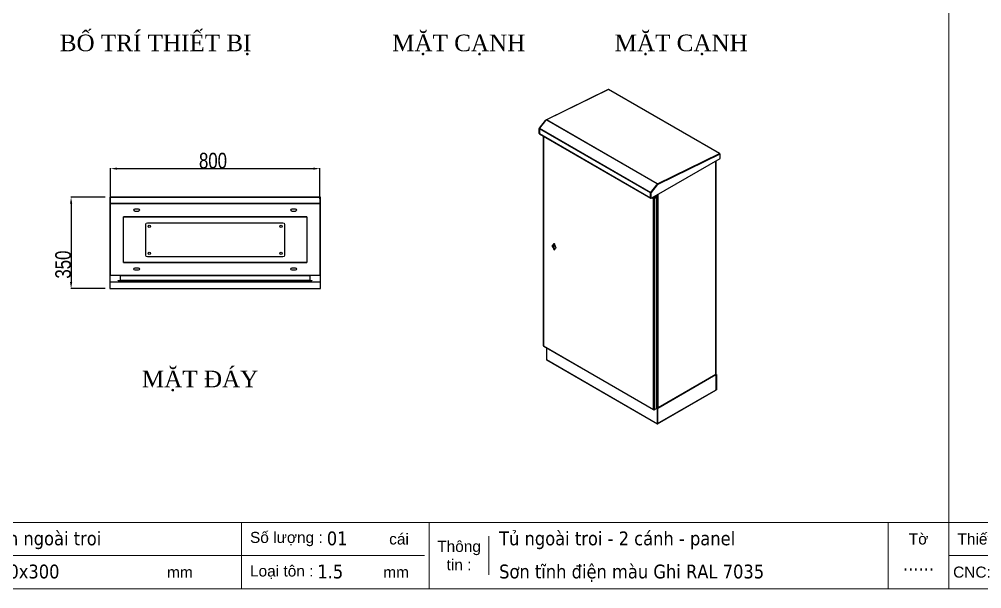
# Model space of a CAD drawing. Header units: inches. Extents: x 21 to 136330, y 8 to 58290.
# Drawn here: x 29515 to 33193, y 11482 to 13659 of the extents above; entities that cross this region are included whole.
import ezdxf
from ezdxf.enums import TextEntityAlignment as Align

# ---------------------------------------------------------------- set-up
doc = ezdxf.new("R2010")
doc.units = ezdxf.units.IN
doc.header["$MEASUREMENT"] = 0
doc.layers.add('0 TĂNG CỨNG', color=7, linetype='Continuous', lineweight=15)
for name, color, linetype in [('1-EMC-ACESS', 4, 'Continuous'), ('@.0.DM. NÉT CHÍNH', 7, 'Continuous'), ('@.0.DM. NÉT CHÍNH @ 1', 7, 'Continuous')]:
    doc.layers.add(name, color=color, linetype=linetype)
doc.styles.add('ARIAL', font='arial.ttf')
doc.styles.add('roman', font='roman.shx', dxfattribs={"width": 0.8})
doc.styles.add('Tahoma (Input Text)', font='tahoma.ttf')
doc.dimstyles.new('Kích thước Duy Mạnh', dxfattribs={"dimtxt": 30, "dimasz": 25, "dimexe": 1.25, "dimexo": 20, "dimtad": 1, "dimdec": 1, "dimtxsty": 'roman', "dimcen": 2.5, "dimclrd": 8, "dimclre": 8, "dimclrt": 2, "dimadec": 0, "dimazin": 0, "dimtfac": 1, "dimtdec": 1, "dimtix": 1, "dimtmove": 0, "dimatfit": 3, "dimfxl": 1, "dimtfillclr": 1, "dimarcsym": 0})

# ---------------------------------------------------------------- blocks, each defined once
blk = doc.blocks.new('KHUNG KT1')
at = {"color": 7}
for p, q in [((7128, -4752), (0, -4752)), ((4052.8, -4752), (4052.8, -5040)), ((4868.8, -4752), (4868.8, -5040)), ((6864, -4752), (6864, -5040)), ((5128.7, -4812), (5128.7, -4980)), ((4848, -4896), (0, -4896))]:
    blk.add_line(p, q, dxfattribs=at)
blk.add_lwpolyline([(0, 0), (7128, 0), (7128, -5040), (0, -5040)], close=True, dxfattribs=at)
at = {"color": 2, "char_height": 48, "style": 'ARIAL'}
for s, insert, width, attachment_point in [('  Thiết kế :', (0, -4824), 2202.321, 4), ('  Số lượng :', (4052.8, -4824), 2202.321, 4), ('cái', (4695, -4824), 2202.321, 4), ('Tờ', (6996, -4824), 264, 5), ('Thông\\Ptin :', (4998.8, -4896), 259.945, 5), ('  Loại tôn :', (4052.8, -4968), 2202.321, 4), ('CNC:', (18.2, -4968), 2202.321, 4), ('mm', (3729.5, -4968), 2202.321, 4), ('mm', (4669.3, -4968), 2202.321, 4)]:
    blk.add_mtext(s, dxfattribs=dict(at, insert=insert, width=width, attachment_point=attachment_point))
at = {"color": 1, "style": 'Tahoma (Input Text)', "flags": 8}
for tag, p in [('#01', (328.9, -4851.1)), ('#03', (1514.7, -4846.3)), ('#05', (2819, -4851.1)), ('#07', (4424, -4851.1)), ('#09', (5172.9, -4851.1)), ('#02', (189.8, -4995.1)), ('#04', (1755.3, -4995.1)), ('#06', (2727.8, -4995.1)), ('#08', (4382.7, -4995.1)), ('#10', (5172.9, -4995.1))]:
    blk.add_attdef(tag, p, '', height=60, dxfattribs=at)
blk.add_attdef('#11', text='', height=60, dxfattribs=at).set_placement((6996, -4961.6), align=Align.CENTER)
at = {"layer": '0 TĂNG CỨNG', "color": 1, "style": 'ARIAL'}
blk.add_attdef('#12', (852.8, -4987.6), '', height=60, dxfattribs=at)
blk = doc.blocks.new('*D1218')
at = {"layer": '@.0.DM. NÉT CHÍNH', "color": 8, "lineweight": -2, "transparency": 16777216}
for p, q in [((29863.2, 12972.7), (29863.2, 13089.3)), ((30663.2, 12972.7), (30663.2, 13089.3))]:
    blk.add_line(p, q, dxfattribs=at)
at = {"layer": '@.0.DM. NÉT CHÍNH', "lineweight": -2, "transparency": 16777216}
blk.add_line((29888.2, 13088), (30638.2, 13088), dxfattribs=at)
at = {"layer": '@.0.DM. NÉT CHÍNH', "transparency": 16777216}
for points in [[(29888.2, 13092.2), (29888.2, 13083.9), (29863.2, 13088)], [(30638.2, 13092.2), (30638.2, 13083.9), (30663.2, 13088)]]:
    blk.add_solid(points, dxfattribs=at)
at = {"layer": 'Defpoints', "color": 0, "transparency": 16777216}
for p in [(30663.2, 13088), (29863.2, 12952.7), (30663.2, 12952.7)]:
    blk.add_point(p, dxfattribs=at)
at = {"layer": '@.0.DM. NÉT CHÍNH', "color": 2, "transparency": 16777216, "insert": (30201.5, 13148.6), "char_height": 60, "attachment_point": 1, "style": 'roman'}
blk.add_mtext('800', dxfattribs=at)
blk = doc.blocks.new('*D1229')
at = {"layer": '@.0.DM. NÉT CHÍNH', "color": 8, "lineweight": -2, "transparency": 16777216}
for p, q in [((29842.7, 12979.4), (29711.5, 12979.4)), ((29842.7, 12629.4), (29711.5, 12629.4))]:
    blk.add_line(p, q, dxfattribs=at)
at = {"layer": '@.0.DM. NÉT CHÍNH', "lineweight": -2, "transparency": 16777216}
blk.add_line((29712.7, 12954.4), (29712.7, 12654.4), dxfattribs=at)
at = {"layer": '@.0.DM. NÉT CHÍNH', "transparency": 16777216}
for points in [[(29708.6, 12954.4), (29716.9, 12954.4), (29712.7, 12979.4)], [(29708.6, 12654.4), (29716.9, 12654.4), (29712.7, 12629.4)]]:
    blk.add_solid(points, dxfattribs=at)
at = {"layer": 'Defpoints', "color": 0, "transparency": 16777216}
for p in [(29862.7, 12979.4), (29712.7, 12629.4), (29862.7, 12629.4)]:
    blk.add_point(p, dxfattribs=at)
at = {"layer": '@.0.DM. NÉT CHÍNH', "color": 2, "transparency": 16777216, "insert": (29652.1, 12667.7), "char_height": 60, "attachment_point": 1, "rotation": 90, "style": 'roman'}
blk.add_mtext('350', dxfattribs=at)
blk = doc.blocks.new('ádfsdg')
at = {"layer": '@.0.DM. NÉT CHÍNH'}
for p, q in [((206.4, 600.4), (-30.3, 485)), ((207.5, 600.3), (-29.2, 484.9)), ((631.2, 355.7), (207.5, 600.3)), ((632.2, 355.7), (208.5, 600.4)), ((-57, 452.9), (-33.6, 482.6)), ((-32.9, 482.1), (-56.2, 452.4)), ((-56, 452.3), (-30.7, 484.4)), ((-31.1, 483.8), (-33.6, 482.6)), ((-33.6, 482.6), (-32.9, 482.1)), ((-32.2, 482.4), (-32.9, 482.1)), ((-30.1, 484.1), (-30.7, 484.4)), ((393.6, 239.5), (-30.1, 484.1)), ((-29.2, 484.9), (394.5, 240.3)), ((-57, 450.4), (-57.8, 450.9)), ((-57.8, 432.3), (-57.8, 450.9)), ((-56.2, 452.4), (-57, 452.9)), ((-57, 450.4), (-57, 431.8)), ((368, 205), (-56.7, 450.2)), ((-56.7, 431.7), (-56.7, 450.2)), ((-56, 452.3), (368.8, 207)), ((-57, 431.8), (-57.8, 432.3)), ((-56.5, 430.8), (-57.3, 431.3)), ((-56.7, 431.7), (368, 186.4)), ((-56.3, 430.7), (368.5, 185.4)), ((-42.3, 422.6), (-42.3, -378.3)), ((-41.6, 422.2), (-41.6, -379.2)), ((382.4, 191.6), (633.5, 336.7)), ((394.5, 240.3), (631.2, 355.7)), ((632.7, 352.9), (396, 237.4)), ((632.7, 354.7), (632.3, 354.5)), ((633.2, 354.4), (632.5, 354)), ((632.6, 353.7), (633.5, 354.1)), ((632.7, 354.7), (633.2, 354.4)), ((632.7, 352.9), (634.3, 353.6)), ((633.2, 354), (633.2, 354.4)), ((634.3, 353.6), (633.5, 354.1)), ((633.5, 336.7), (634.3, 337.1)), ((634.3, 337.1), (634.3, 353.6)), ((618.1, -487.3), (618.1, 327.8)), ((618.8, -486.4), (618.8, 328.2)), ((394.1, 239.2), (368.8, 207)), ((369.1, 206.9), (392.5, 236.6)), ((393.3, 236.1), (369.9, 206.4)), ((395.2, 237.9), (392.5, 236.6)), ((392.5, 236.6), (393.3, 236.1)), ((393.2, 236.9), (394.5, 238.6)), ((393.3, 236.1), (396, 237.4)), ((394.1, 239.2), (393.6, 239.5)), ((394.5, 238.6), (394.1, 239.2)), ((394.5, 239.3), (394.5, 240.3)), ((395.2, 237.9), (396, 237.4)), ((368.3, 205.1), (368, 205)), ((368, 205), (368, 186.4)), ((368, 186.4), (368.3, 186.6)), ((369.1, 204.4), (368.3, 204.8)), ((368.3, 186.3), (368.3, 204.8)), ((369.1, 185.8), (368.3, 186.3)), ((368.8, 207), (369, 206.8)), ((369.6, 184.8), (368.8, 185.2)), ((369.9, 206.4), (369.1, 206.9)), ((369.1, 204.4), (369.1, 185.8)), ((370.7, 184.9), (382.4, 191.6)), ((378.9, 182.6), (372.9, 186.1)), ((376, 188), (380.5, 185.4)), ((379.7, 184.7), (379.7, 183.1)), ((380.5, 185.4), (380.5, 184.5)), ((380.5, 185.4), (381.2, 185)), ((381.2, 184.1), (380.5, 184.5)), ((390.5, 190.4), (381.2, 185)), ((381.2, 184.1), (381.2, 185)), ((381.2, 184.1), (381.3, 184.1)), ((390.6, 190.3), (381.3, 184.9)), ((381.3, 183.1), (381.3, 184.9)), ((381.3, 184.9), (382.1, 184.5)), ((382.1, 184.5), (391.4, 189.8)), ((382.1, 184.5), (382.1, 182.6)), ((390.5, 190.4), (385.3, 193.3)), ((391.2, 190.7), (386, 193.7)), ((390.5, 190.4), (390.5, 190.2)), ((391.4, 189.8), (390.6, 190.3)), ((391.4, 116.4), (391.4, 189.8)), ((392, 117.3), (392, 190)), ((392.7, -614.7), (392.7, 197.6)), ((395.9, 199.4), (395.9, -615.6)), ((379.7, 183.1), (378.9, 182.6)), ((378.9, -622), (378.9, 182.6)), ((379.7, 183.1), (381.1, 182.3)), ((382.1, 182.6), (381.3, 183.1)), ((382.1, 182.6), (382.1, -622)), ((391.4, 67.4), (391.4, 116.4)), ((391.4, -189.8), (391.4, 67.4)), ((392, -188.9), (392, 68.3)), ((-2.9, -4.8), (-2.9, 7.7)), ((-2.1, 7.5), (-2.1, -5.7)), ((391.4, -238.8), (391.4, -189.8)), ((391.4, -496), (391.4, -238.8)), ((392, -495.1), (392, -237.9)), ((-41.6, -379.2), (378.9, -622)), ((-41.2, -380.2), (379.4, -623)), ((-30, -386.7), (-30, -431.9)), ((-30, -431.9), (394.3, -676.8)), ((-28.8, -433.3), (394.1, -677.5)), ((391.4, -545), (391.4, -496)), ((618.6, -487), (395.9, -615.6)), ((395.9, -615.6), (618.1, -487.3)), ((618.6, -487.9), (395.9, -616.5)), ((618.1, -490.1), (395.9, -618.3)), ((617.9, -489), (618.9, -489.6)), ((618, -489.2), (618, -489.2)), ((618, -489.2), (618.8, -489.7)), ((618.1, -488.2), (619.7, -489.1)), ((618.1, -490.1), (618.8, -489.7)), ((618.5, -486.9), (618.6, -487)), ((618.6, -487.9), (618.6, -487)), ((618.8, -489.7), (618.8, -547.2)), ((618.9, -489.6), (619.7, -489.1)), ((618.9, -547.2), (618.9, -489.6)), ((619.7, -489.1), (619.7, -546.7)), ((391.4, -618.5), (391.4, -545)), ((392, -616.8), (392, -544.1)), ((395.1, -677.1), (618, -548.5)), ((395.2, -676.3), (618.8, -547.2)), ((618.9, -547.2), (618.8, -547.1)), ((619.7, -546.7), (618.9, -547.2)), ((379.7, -622.3), (379.7, -623.1)), ((380.5, -622.9), (380.5, -622.4)), ((381.2, -623.3), (380.5, -622.9)), ((381.1, -622.4), (381.2, -622.4)), ((381.2, -622.4), (381.2, -623.3)), ((381.3, -622.4), (381.2, -622.4)), ((381.2, -623.3), (381.3, -623.3)), ((381.3, -623.4), (381.3, -622.3)), ((381.3, -623.4), (382.1, -623.9)), ((382.1, -623.9), (391.4, -618.5)), ((382.1, -622), (382.1, -623.9)), ((392.7, -618.3), (391.8, -617.8)), ((392.7, -614.7), (392, -613.5)), ((392, -613.5), (392.7, -614.7)), ((392, -614.3), (392.7, -614.7)), ((394.3, -616.3), (392, -615)), ((393.5, -617.9), (392.7, -618.3)), ((392.7, -618.3), (394.3, -619.3)), ((394.3, -616.5), (392.9, -617.3)), ((393.5, -617.9), (395.1, -618.8)), ((394.3, -616.5), (394.3, -616.3)), ((395.7, -617.3), (394.3, -616.5)), ((395.1, -618.8), (394.3, -619.3)), ((394.3, -619.3), (394.3, -676.8)), ((395.1, -617.9), (394.4, -618.3)), ((395.2, -618.7), (394.4, -618.3)), ((394.4, -618.3), (394.4, -618.4)), ((395.1, -617.9), (395.9, -618.3)), ((395.1, -676.4), (395.1, -618.8)), ((395.2, -618.7), (395.9, -618.3)), ((395.2, -676.3), (395.2, -618.7)), ((395.9, -616.5), (395.5, -615.8)), ((395.9, -615.6), (395.9, -616.5)), ((394.3, -676.8), (395.1, -676.4)), ((395.2, -676.3), (395.1, -676.2))]:
    blk.add_line(p, q, dxfattribs=at)
for centre, major_axis, ratio, start_param, end_param in [((207.4, 598.4), (-0.99, 2.02), 0.620313, 5.539655, 6.283185), ((207.4, 598.4), (1.13, 1.95), 0.57735, 0, 0.707906), ((-29.3, 483), (-0.99, 2.02), 0.620313, 5.539655, 6.994136), ((-29.3, 483), (-1.12, -1.95), 0.57735, 3.849498, 4.467519), ((-56.2, 451.8), (1.12, 1.95), 0.57735, 1.325927, 2.356299), ((-55.4, 451.3), (-1.12, -1.95), 0.57735, 4.467519, 5.497892), ((-55.2, 451.2), (1.12, 1.95), 0.57735, 1.325927, 2.356299), ((-56.2, 433.2), (-1.12, -1.95), 0.57735, 5.497892, 6.283185), ((-55.4, 432.8), (-1.12, -1.95), 0.57735, 5.497892, 6.401311), ((-55.2, 432.6), (-1.12, -1.95), 0.57735, 5.497892, 6.283185), ((631.1, 353.8), (1.12, 1.95), 0.57735, 5.497787, 6.991091), ((631.1, 353.8), (0.99, -2.02), 0.620313, 0.827266, 2.398062), ((394.4, 238.4), (1.12, 1.95), 0.57735, 0.707906, 1.325927), ((394.4, 238.4), (-0.562, -0.974), 0.57735, 3.849498, 4.236916), ((394.4, 238.4), (-0.99, 2.02), 0.620313, 3.968859, 5.539655), ((394.4, 238.4), (0.49, -1.01), 0.620313, 0.827266, 2.398062), ((369.6, 205.9), (-1.12, -1.95), 0.57735, 4.467519, 5.497892), ((369.6, 187.3), (-1.12, -1.95), 0.57735, 5.497892, 6.401311), ((369.9, 205.7), (1.12, 1.95), 0.57735, 1.325927, 2.356299), ((369.9, 187.2), (-1.12, -1.95), 0.57735, 5.497892, 6.283185), ((370.7, 205.3), (-1.12, -1.95), 0.57735, 4.467519, 5.497892), ((370.7, 186.7), (-1.12, -1.95), 0.57735, 5.497892, 7.068688), ((380.5, 183.6), (-1.13, -1.95), 0.57735, 4.45059, 5.497787), ((380.5, 183.6), (-1.13, -1.95), 0.57735, 3.926991, 4.45059), ((380.5, 183.6), (0.563, 0.974), 0.57735, 0.785398, 2.356194), ((380.5, 183.6), (2.25, 0), 0.57735, 3.926991, 4.974188), ((380.5, 183.6), (-1.13, 0), 0.57735, 0.785398, 2.356194), ((380.5, 183.6), (2.25, 0), 0.57735, 4.974188, 5.497787), ((389.8, 117.3), (2.25, 0), 0.57735, 5.497787, 6.283185), ((389.8, 68.3), (2.25, 0), 0.57735, 5.497787, 7.068583), ((0, 0), (-4.5, 7.79), 0.57735, 0.088504, 3.053089), ((0, 10.4), (-1.13, 1.95), 0.57735, 0.361367, 2.780226), ((0, -10.4), (-1.13, 1.95), 0.57735, 0.361367, 2.780226), ((389.8, -188.9), (2.25, 0), 0.57735, 5.497787, 6.283185), ((389.8, -237.9), (2.25, 0), 0.57735, 5.497787, 7.068583), ((-40, -378.3), (-2.25, 0), 0.57735, 0, 0.785398), ((-40, -378.3), (-1.12, -1.95), 0.57735, 5.497787, 6.283185), ((389.8, -495.1), (2.25, 0), 0.57735, 5.497787, 6.283185), ((616.5, -489.1), (1.13, -1.95), 0.57735, 1.308997, 1.570796), ((616.5, -489.1), (1.13, -1.95), 0.57735, 0.785398, 1.308997), ((616.5, -486.4), (2.25, 0), 0.57735, 5.497787, 6.283185), ((389.8, -544.1), (2.25, 0), 0.57735, 5.497787, 7.068583), ((380.5, -621.1), (-1.12, -1.95), 0.57735, 5.497787, 6.544985), ((380.5, -621.1), (-2.25, 0), 0.57735, 0.785398, 1.832596), ((380.5, -621.1), (-1.12, -1.95), 0.57735, 0.261799, 0.785398), ((380.5, -621.1), (-2.25, 0), 0.57735, 1.832596, 2.356194), ((394.3, -613.8), (1.59, -2.76), 0.57735, 4.712389, 6.283185), ((394.3, -613.8), (1.59, -2.76), 0.57735, 4.712389, 5.235988), ((394.3, -617.4), (-1.12, -1.95), 0.57735, 4.974188, 5.497787), ((394.3, -617.4), (-1.12, -1.95), 0.57735, 4.28531, 4.974188), ((394.3, -617.4), (-0.562, -0.974), 0.57735, 3.926991, 5.497787), ((394.3, -614.7), (2.25, 0), 0.57735, 4.45059, 5.497787), ((394.3, -617.4), (0.563, -0.974), 0.57735, 0.785398, 2.356194), ((394.3, -617.4), (-1.12, 1.95), 0.57735, 4.45059, 4.775053), ((394.3, -617.4), (-1.13, 1.95), 0.57735, 3.926991, 4.45059)]:
    blk.add_ellipse(centre, major_axis=major_axis, ratio=ratio, start_param=start_param, end_param=end_param, dxfattribs=at)
for centre, major_axis in [((-0.8, -0.5), (-4.5, 7.79)), ((-0.8, 10), (-1.13, 1.95)), ((-0.8, -10.9), (-1.13, 1.95))]:
    blk.add_ellipse(centre, major_axis=major_axis, ratio=0.57735, dxfattribs=at)
for points in [[(390.9, 190.7), (390.8, 190.6), (390.6, 190.5), (390.5, 190.4)], [(390.6, 190.3), (390.6, 190.3), (390.7, 190.3), (390.7, 190.3)], [(391, 190.7), (391, 190.7), (391, 190.7), (390.9, 190.7)], [(391.4, 190.1), (391.5, 190.5), (391.3, 190.8), (391, 190.7)], [(392, 190), (391.9, 189.9), (391.7, 189.9), (391.4, 189.8)], [(392, 190), (391.9, 190), (391.8, 190), (391.7, 190)], [(-30, -431.9), (-29.9, -432.3), (-29.7, -432.6), (-29.4, -432.9)], [(-29.4, -432.9), (-29.2, -433), (-29, -433.2), (-28.8, -433.3)], [(618.3, -548.2), (618.2, -548.3), (618.1, -548.4), (618, -548.5)], [(618.5, -548), (618.4, -548), (618.4, -548.1), (618.3, -548.2)], [(618.8, -547.2), (618.7, -547.5), (618.6, -547.7), (618.5, -548)], [(619.1, -547.5), (618.9, -547.7), (618.7, -547.8), (618.5, -547.9)], [(618.7, -547.6), (618.8, -547.6), (619, -547.6), (619.1, -547.5)], [(618.8, -547.3), (618.8, -547.2), (618.9, -547.2), (618.9, -547.2)], [(619.7, -546.7), (619.6, -547), (619.4, -547.3), (619.1, -547.5)], [(391.4, -618.5), (391.8, -618.1), (392, -617.5), (392, -616.8)], [(394.5, -676.9), (394.9, -677.3), (395.2, -677.2), (395.3, -676.8)], [(395.1, -676.4), (395.1, -676.4), (395, -676.4), (395, -676.5)], [(395.3, -676.8), (395.3, -676.7), (395.3, -676.5), (395.2, -676.3)]]:
    blk.add_open_spline(points, degree=3, dxfattribs=at)
for points, knots in [([(390.7, 190.3), (390.9, 190.2), (391, 190.1), (391.4, 190.1), (391.5, 190), (391.7, 190), (391.7, 190), (391.7, 190)], [0, 0, 0, 0, 0.0693695, 0.0693695, 0.1384765, 0.1384765, 0.1564909, 0.1564909, 0.1564909, 0.1564909]), ([(390.9, 190.2), (390.9, 190.2), (390.9, 190.2), (391, 190.4), (391, 190.6), (391, 190.7)], [-0.09649044, -0.09649044, -0.09649044, -0.09649044, -0.08453239, -0.08453239, 0, 0, 0, 0]), ([(390.9, 190.2), (390.9, 190.2), (390.9, 190.2), (390.9, 190.4), (390.9, 190.5), (390.9, 190.7)], [-0.09701806, -0.09701806, -0.09701806, -0.09701806, -0.09001923, -0.09001923, 0, 0, 0, 0]), ([(391.7, 190), (391.8, 190), (391.9, 190), (392, 190), (392, 190), (392, 190)], [0, 0, 0, 0, 0.06575544, 0.06575544, 0.09008706, 0.09008706, 0.09008706, 0.09008706]), ([(392, 190), (392.1, 190), (392, 190), (392, 190), (392, 190), (392, 190), (392, 190)], [-0.518658, -0.518658, -0.518658, -0.518658, -0.3376904, -0.3376904, -0.3376904, -0.3123669, -0.3123669, -0.3123669, -0.3123669]), ([(395, -676.5), (394.9, -676.6), (394.7, -676.7), (394.5, -676.9), (394.4, -677), (394.3, -677.2), (394.2, -677.3), (394.2, -677.4), (394.1, -677.5), (394.1, -677.5)], [0, 0, 0, 0, 0.0693757, 0.0693757, 0.1384824, 0.1384824, 0.2062241, 0.2062241, 0.2465068, 0.2465068, 0.2465068, 0.2465068]), ([(394.1, -677.5), (394.1, -677.5), (394.1, -677.5), (394.1, -677.4), (394.1, -677.4), (394.2, -677.2), (394.3, -676.8)], [-0.5098141, -0.5098141, -0.5098141, -0.5098141, -0.350237, -0.350237, -0.350237, 0, 0, 0, 0]), ([(394.9, -676.6), (394.9, -676.6), (394.9, -676.6), (395, -676.7), (395.1, -676.8), (395.3, -676.8)], [-0.09701806, -0.09701806, -0.09701806, -0.09701806, -0.09001923, -0.09001923, 0, 0, 0, 0])]:
    blk.add_open_spline(points, degree=3, knots=knots, dxfattribs=at)

msp = doc.modelspace()

# ---------------------------------------------------------------- linework, layer by layer
at = {"layer": '@.0.DM. NÉT CHÍNH'}
for p, q in [((30613.1636, 12904.3703), (29913.305, 12904.3703)), ((29913.305, 12729.3703), (30613.1636, 12729.3703))]:
    msp.add_line(p, q, dxfattribs=at)
for points in [[(29860.7343, 12629.3679), (30665.7343, 12629.3679), (30665.7343, 12979.3703), (29860.7343, 12979.3703)], [(30663.7343, 12954.3703), (29862.7343, 12954.3703), (29862.7343, 12979.3703), (30663.7343, 12979.3703)], [(29863.2343, 12954.3703), (30663.2343, 12954.3703), (30663.2343, 12679.3703), (29863.2343, 12679.3703)], [(29913.2343, 12904.3703), (30613.2343, 12904.3703), (30613.2343, 12729.3703), (29913.2343, 12729.3703)], [(29893.2343, 12660.3703), (30633.2343, 12660.3703), (30633.2343, 12658.8703), (29893.2343, 12658.8703)], [(30624.7343, 12660.3703), (29901.7343, 12660.3703), (29901.7343, 12679.3703), (30624.7343, 12679.3703)], [(29860.7343, 12629.3679), (30665.7343, 12629.3679), (30665.7343, 12654.3714), (29860.7343, 12654.3714)]]:
    msp.add_lwpolyline(points, close=True, dxfattribs=at)
for points in [[(29957.2343, 12933.8703), (29963.2343, 12933.8703), (29969.2343, 12933.8703, -1), (29969.2343, 12924.8703), (29963.2343, 12924.8703), (29957.2343, 12924.8703, -1)], [(30557.2343, 12933.8703), (30563.2343, 12933.8703), (30569.2343, 12933.8703, -1), (30569.2343, 12924.8703), (30563.2343, 12924.8703), (30557.2343, 12924.8703, -1)], [(30004.2343, 12750.8703, -0.414213562), (29998.2343, 12756.8703), (29998.2343, 12874.8703, -0.414213562), (30004.2343, 12880.8703), (30522.2343, 12880.8703, -0.414213562), (30528.2343, 12874.8703), (30528.2343, 12756.8703, -0.414213562), (30522.2343, 12750.8703)], [(29963.2343, 12699.8703), (29957.2343, 12699.8703, -1), (29957.2343, 12708.8703), (29963.2343, 12708.8703), (29969.2343, 12708.8703, -1), (29969.2343, 12699.8703)], [(30563.2343, 12699.8703), (30557.2343, 12699.8703, -1), (30557.2343, 12708.8703), (30563.2343, 12708.8703), (30569.2343, 12708.8703, -1), (30569.2343, 12699.8703)]]:
    msp.add_lwpolyline(points, format="xyb", close=True, dxfattribs=at)
for centre in [(30011.2343, 12867.8703), (30515.2343, 12867.8703), (30011.2343, 12763.8703), (30515.2343, 12763.8703)]:
    msp.add_circle(centre, 4.5, dxfattribs=at)

# ---------------------------------------------------------------- block references
at = {"layer": '0 TĂNG CỨNG', "color": 1}
ref = msp.add_blockref('KHUNG KT1', (26800.1213, 15914.0381), dxfattribs=dict(at, xscale=0.8792977987369557, yscale=0.8792977987369557, zscale=0.8792977987369557))
ref.add_attrib('#05', 'Tủ điện ngoài troi', (29278.8698, 11648.5113), dxfattribs={"layer": '0', "color": 1, "height": 52.757868, "style": 'Tahoma (Input Text)'})
ref.add_attrib('#06', '1500x800x300', (29198.7069, 11521.8924), dxfattribs={"layer": '0', "color": 1, "height": 52.757868, "style": 'Tahoma (Input Text)'})
ref.add_attrib('#07', '01', (30690.1478, 11648.5113), dxfattribs={"layer": '0', "color": 1, "height": 52.75787, "style": 'Tahoma (Input Text)'})
ref.add_attrib('#08', '1.5', (30653.7792, 11521.8924), dxfattribs={"layer": '0', "color": 1, "height": 52.75787, "style": 'Tahoma (Input Text)'})
ref.add_attrib('#10', 'Sơn tĩnh điện màu Ghi RAL 7035', (31348.6408, 11521.8924), dxfattribs={"layer": '0', "color": 1, "height": 52.757868, "style": 'Tahoma (Input Text)'})
ref.add_attrib('#09', 'Tủ ngoài troi - 2 cánh - panel', (31348.6408, 11648.5113), dxfattribs={"layer": '0', "color": 1, "height": 52.757868, "style": 'Tahoma (Input Text)'})
ref.add_attrib('#11', '......', dxfattribs={"layer": '0', "color": 1, "height": 52.75787, "style": 'Tahoma (Input Text)'}).set_placement((32951.6744, 11551.2836), align=Align.CENTER)
at = {"layer": '0 TĂNG CỨNG', "color": 1, "xscale": 0.8792977987369557, "yscale": 0.8792977987369557, "zscale": 0.8792977987369557}
msp.add_blockref('KHUNG KT1', (33067.756, 15914.0381), dxfattribs=at)
at = {"layer": '@.0.DM. NÉT CHÍNH', "color": 6}
msp.add_blockref('ádfsdg', (31559.4182, 12790.0412), dxfattribs=at)

# ---------------------------------------------------------------- texts
at = {"layer": '1-EMC-ACESS', "color": 1, "linetype": 'ByBlock', "lineweight": -2, "char_height": 63.504, "width": 972.626469, "attachment_point": 2, "style": 'ARIAL'}
for s, insert in [('{\\fTimes New Roman|b0|i0|c0|p18;\\C7;BỐ TRÍ THIẾT BỊ}', (30035.6954, 13600.3297)), ('{\\fTimes New Roman|b0|i0|c0|p18;\\C7;MẶT CẠNH}', (31194.2834, 13600.3297)), ('{\\fTimes New Roman|b0|i0|c0|p18;\\C7;MẶT CẠNH}', (32044.5939, 13600.3297)), ('{\\fTimes New Roman|b0|i0|c0|p18;\\C7;MẶT ĐÁY}', (30205.8041, 12315.894))]:
    msp.add_mtext(s, dxfattribs=dict(at, insert=insert))

# ---------------------------------------------------------------- dimensions: what is measured, and where the dimension line sits
at = {"layer": '@.0.DM. NÉT CHÍNH @ 1'}
for base, p1, p2, angle, picture, middle in [((30663.2343, 13088.0226), (29863.2343, 12952.6703), (30663.2343, 12952.6703), 180, '*D1218', (30263.2343, 13088.0226)), ((29712.7343, 12629.3711), (29862.7343, 12979.3703), (29862.7343, 12629.3711), 90, '*D1229', (29712.7343, 12729.3707))]:
    dim = msp.add_linear_dim(base=base, p1=p1, p2=p2, angle=angle, dimstyle='Kích thước Duy Mạnh', override={"dimscale": 1, "dimtxt": 60, "dimdec": 0, "dimclrd": 256, "dimtdec": 0, "dimtix": 1, "dimtofl": 0, "dimtmove": 0, "dimatfit": 1}, dxfattribs=at)
    dim.commit()
    dim.dimension.update_dxf_attribs({"geometry": picture, "text_midpoint": middle, "dimtype": 128})

doc.saveas('drawing.dxf')
